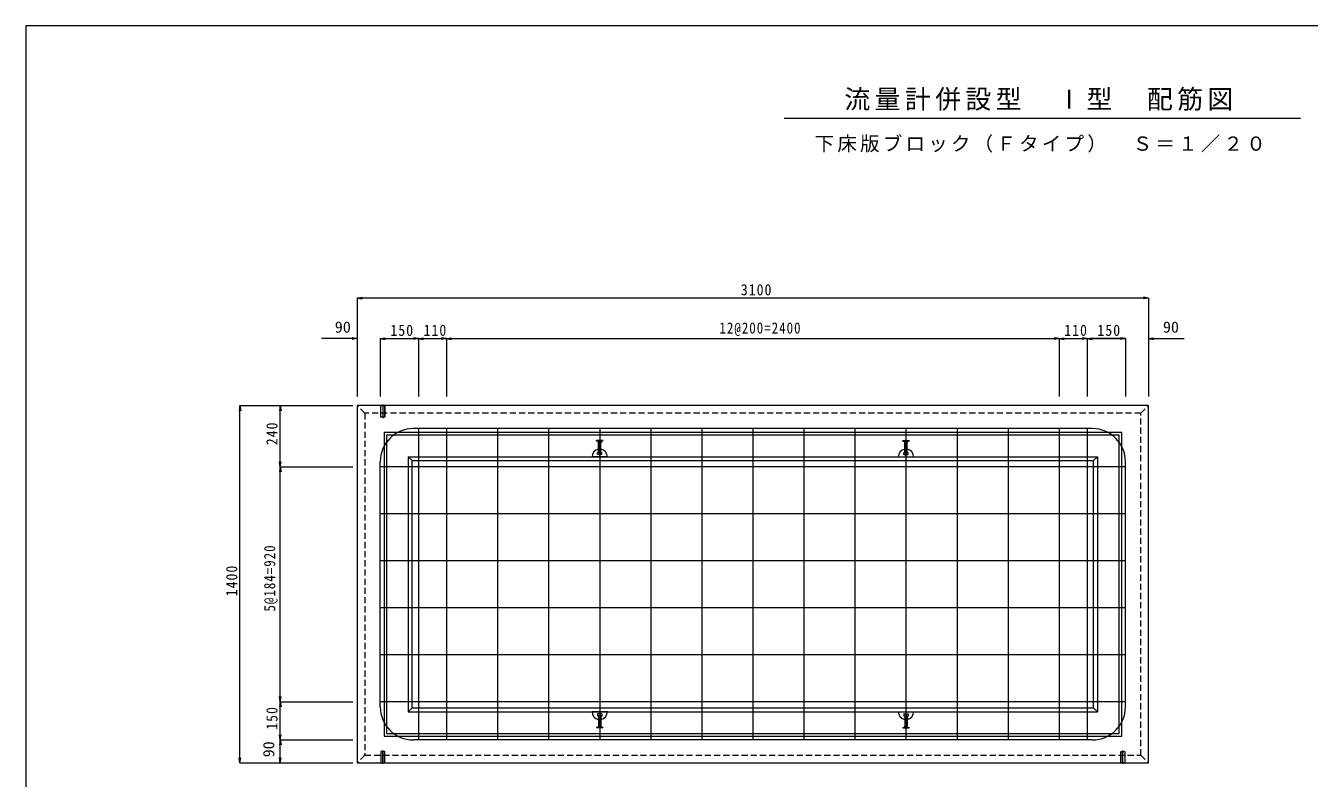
# Model space of a CAD drawing. Units: millimetres, scale not verified. Extents: x -3978 to 3978, y -2819 to 2819.
# Drawn here: x -3978 to 1051, y -131 to 2819 of the extents above; entities that cross this region are included whole.
import ezdxf
from ezdxf.enums import TextEntityAlignment as Align

# ---------------------------------------------------------------- set-up
doc = ezdxf.new("R2010")
doc.units = ezdxf.units.MM
doc.header["$LTSCALE"] = 20
doc.linetypes.add('DASHED1', pattern=[1.8, 1.2, -0.6])
for name, color, linetype, lineweight in [('0-0_図面枠', 4, 'Continuous', 9), ('0-1_製品図', 3, 'Continuous', 9), ('0-3_鉄筋', 2, 'Continuous', 9), ('0-6_寸法', 4, 'Continuous', 9), ('1-0', 7, 'Continuous', 9)]:
    doc.layers.add(name, color=color, linetype=linetype, lineweight=lineweight)
doc.styles.add('ＭＳ ゴシック', font='')
doc.styles.get('ＭＳ ゴシック').set_extended_font_data('MS Gothic')

msp = doc.modelspace()

# ---------------------------------------------------------------- linework, layer by layer
at = {"layer": '0-0_図面枠', "color": 7, "linetype": 'DASHED1'}
for p, q in [((-2649.56, 1299.72), (-2679.56, 1329.72)), ((-2649.56, 1299.72), (-2649.56, -40.28)), ((390.44, 1299.72), (-2649.56, 1299.72)), ((-2649.56, -40.28), (-2679.56, -70.28)), ((-2649.56, -40.28), (390.44, -40.28)), ((390.44, -40.28), (420.44, -70.28))]:
    msp.add_line(p, q, dxfattribs=at)
at = {"layer": '0-0_図面枠'}
for p, q in [((-2586.46, 1284.72), (-2586.46, 1329.72)), ((-2579.56, 1333.67), (-2579.56, 1280.78)), ((-2572.66, 1329.72), (-2572.66, 1284.72)), ((-2586.46, 1284.72), (-2587.56, 1285.82)), ((-2572.66, 1284.72), (-2586.46, 1284.72)), ((-2571.56, 1285.82), (-2572.66, 1284.72)), ((-1717.06, 1192.72), (-1742.06, 1192.72)), ((-1742.06, 1190.72), (-1742.06, 1192.72)), ((-1717.06, 1190.72), (-1742.06, 1190.72)), ((-1734.56, 1148.22), (-1734.56, 1185.72)), ((-1724.56, 1148.22), (-1724.56, 1185.72)), ((-1717.06, 1190.72), (-1717.06, 1192.72)), ((-542.06, 1192.72), (-517.06, 1192.72)), ((-542.06, 1190.72), (-542.06, 1192.72)), ((-542.06, 1190.72), (-517.06, 1190.72)), ((-534.56, 1148.22), (-534.56, 1185.72)), ((-524.56, 1148.22), (-524.56, 1185.72)), ((-517.06, 1190.72), (-517.06, 1192.72)), ((-2464.11, 1114.27), (-2479.56, 1129.72)), ((-1699.56, 1129.72), (-1759.56, 1129.72)), ((-1734.56, 1148.22), (-1738.56, 1145.22)), ((-1720.56, 1145.22), (-1738.56, 1145.22)), ((-1738.56, 1137.72), (-1738.56, 1145.22)), ((-1720.56, 1137.72), (-1738.56, 1137.72)), ((-1724.56, 1148.22), (-1734.56, 1148.22)), ((-1724.56, 1148.22), (-1720.56, 1145.22)), ((-1720.56, 1137.72), (-1720.56, 1145.22)), ((-559.56, 1129.72), (-499.56, 1129.72)), ((-534.56, 1148.22), (-538.56, 1145.22)), ((-538.56, 1137.72), (-538.56, 1145.22)), ((-538.56, 1145.22), (-520.56, 1145.22)), ((-538.56, 1137.72), (-520.56, 1137.72)), ((-534.56, 1148.22), (-524.56, 1148.22)), ((-524.56, 1148.22), (-520.56, 1145.22)), ((-520.56, 1137.72), (-520.56, 1145.22)), ((214.99, 1124.27), (220.44, 1129.72)), ((-2464.11, 145.17), (-2479.56, 129.72)), ((-1699.56, 129.72), (-1759.56, 129.72)), ((-1738.56, 121.72), (-1738.56, 114.22)), ((-1720.56, 121.72), (-1738.56, 121.72)), ((-1720.56, 114.22), (-1738.56, 114.22)), ((-1734.56, 111.22), (-1738.56, 114.22)), ((-1724.56, 111.22), (-1734.56, 111.22)), ((-1734.56, 111.22), (-1734.56, 73.72)), ((-1724.56, 111.22), (-1720.56, 114.22)), ((-1724.56, 111.22), (-1724.56, 73.72)), ((-1720.56, 121.72), (-1720.56, 114.22)), ((-559.56, 129.72), (-499.56, 129.72)), ((-538.56, 121.72), (-538.56, 114.22)), ((-538.56, 121.72), (-520.56, 121.72)), ((-538.56, 114.22), (-520.56, 114.22)), ((-534.56, 111.22), (-538.56, 114.22)), ((-534.56, 111.22), (-534.56, 73.72)), ((-534.56, 111.22), (-524.56, 111.22)), ((-524.56, 111.22), (-520.56, 114.22)), ((-524.56, 111.22), (-524.56, 73.72)), ((-520.56, 121.72), (-520.56, 114.22)), ((214.99, 135.17), (220.44, 129.72)), ((-1742.06, 68.72), (-1742.06, 66.72)), ((-1717.06, 68.72), (-1742.06, 68.72)), ((-1717.06, 66.72), (-1742.06, 66.72)), ((-1717.06, 68.72), (-1717.06, 66.72)), ((-542.06, 68.72), (-542.06, 66.72)), ((-542.06, 68.72), (-517.06, 68.72)), ((-542.06, 66.72), (-517.06, 66.72)), ((-517.06, 68.72), (-517.06, 66.72)), ((-2586.46, -25.28), (-2587.56, -26.38)), ((-2586.46, -25.28), (-2586.46, -70.28)), ((-2572.66, -25.28), (-2586.46, -25.28)), ((-2579.56, -74.22), (-2579.56, -21.33)), ((-2572.66, -70.28), (-2572.66, -25.28)), ((-2571.56, -26.38), (-2572.66, -25.28)), ((312.44, -26.38), (313.54, -25.28)), ((313.54, -70.28), (313.54, -25.28)), ((313.54, -25.28), (327.34, -25.28)), ((320.44, -74.22), (320.44, -21.33)), ((327.34, -25.28), (327.34, -70.28)), ((327.34, -25.28), (328.44, -26.38))]:
    msp.add_line(p, q, dxfattribs=at)
at = {"layer": '0-0_図面枠', "color": 3}
msp.add_lwpolyline([(-2679.56, -70.28), (420.44, -70.28), (420.44, 1329.72), (-2679.56, 1329.72)], close=True, dxfattribs=at)
at = {"layer": '0-0_図面枠'}
for points in [[(-2587.56, 1285.82), (-2587.56, 1329.72), (-2571.56, 1329.72), (-2571.56, 1285.82)], [(-2587.56, -26.38), (-2587.56, -70.28), (-2571.56, -70.28), (-2571.56, -26.38)], [(328.44, -26.38), (328.44, -70.28), (312.44, -70.28), (312.44, -26.38)]]:
    msp.add_lwpolyline(points, dxfattribs=at)
at = {"layer": '0-0_図面枠', "color": 7, "linetype": 'DASHED1'}
msp.add_lwpolyline([(390.44, -40.28), (390.44, 1299.72), (420.44, 1329.72)], dxfattribs=at)
at = {"layer": '0-0_図面枠'}
for points in [[(315.44, 1224.72), (-2574.56, 1224.72), (-2574.56, 34.72), (315.44, 34.72)], [(305.44, 1214.72), (-2564.56, 1214.72), (-2564.56, 44.72), (305.44, 44.72)]]:
    msp.add_lwpolyline(points, close=True, dxfattribs=at)
for centre, radius, start, end in [((-1729.56, 1129.72), 30, 99.59407, 180), ((-1739.56, 1185.72), 5, 0, 90), ((-1719.56, 1185.72), 5, 90, 180), ((-1729.56, 1129.72), 30, 0, 80.40593), ((-529.56, 1129.72), 30, 99.59407, 180), ((-539.56, 1185.72), 5, 0, 90), ((-519.56, 1185.72), 5, 90, 180), ((-529.56, 1129.72), 30, 0, 80.40593), ((-1729.56, 129.72), 30, 180, 260.40593), ((-1729.56, 129.72), 30, 279.59407, 0), ((-529.56, 129.72), 30, 180, 260.40593), ((-529.56, 129.72), 30, 279.59407, 360), ((-1739.56, 73.72), 5, 270, 0), ((-1719.56, 73.72), 5, 180, 270), ((-539.56, 73.72), 5, 270, 0), ((-519.56, 73.72), 5, 180, 270)]:
    msp.add_arc(centre, radius, start, end, dxfattribs=at)
at = {"layer": '0-1_製品図'}
for p, q in [((-2479.56, 1129.72), (-2479.56, 129.72)), ((-2479.56, 1129.72), (220.44, 1129.72)), ((-2464.11, 1114.27), (204.99, 1114.27)), ((220.44, 1129.72), (220.44, 129.72)), ((-2479.56, 129.72), (-2464.11, 145.17)), ((-2479.56, 129.72), (220.44, 129.72)), ((-2464.11, 145.17), (204.99, 145.17)), ((220.44, 129.72), (204.99, 145.17))]:
    msp.add_line(p, q, dxfattribs=at)
for points in [[(-2464.11, 145.17), (-2464.11, 1114.27), (-2479.56, 1129.72)], [(204.99, 145.17), (204.99, 1114.27), (220.44, 1129.72)]]:
    msp.add_lwpolyline(points, dxfattribs=at)
at = {"layer": '0-3_鉄筋'}
for p, q in [((200.44, 1239.72), (-2459.56, 1239.72)), ((-2439.56, 1239.72), (-2439.56, 19.72)), ((-2329.56, 1239.72), (-2329.56, 19.72)), ((-2129.56, 1239.72), (-2129.56, 19.72)), ((-1929.56, 1239.72), (-1929.56, 19.72)), ((-1729.56, 1239.72), (-1729.56, 19.72)), ((-1529.56, 1239.72), (-1529.56, 19.72)), ((-1329.56, 1239.72), (-1329.56, 19.72)), ((-1129.56, 1239.72), (-1129.56, 19.72)), ((-929.56, 1239.72), (-929.56, 19.72)), ((-729.56, 1239.72), (-729.56, 19.72)), ((-529.56, 1239.72), (-529.56, 19.72)), ((-329.56, 1239.72), (-329.56, 19.72)), ((-129.56, 1239.72), (-129.56, 19.72)), ((70.44, 1239.72), (70.44, 19.72)), ((180.44, 1239.72), (180.44, 19.72)), ((-2589.56, 149.72), (-2589.56, 1109.72)), ((330.44, 149.72), (330.44, 1109.72)), ((330.44, 1089.72), (-2589.56, 1089.72)), ((330.44, 905.72), (-2589.56, 905.72)), ((251.05, 721.72), (-2589.56, 721.72)), ((330.44, 721.72), (132.1, 721.72)), ((273.1, 537.72), (-2589.56, 537.72)), ((330.44, 537.72), (132.1, 537.72)), ((330.44, 353.72), (-2589.56, 353.72)), ((330.44, 169.72), (-2589.56, 169.72)), ((200.44, 19.72), (-2459.56, 19.72))]:
    msp.add_line(p, q, dxfattribs=at)
for centre, start, end in [((-2459.56, 1109.72), 90, 180), ((200.44, 1109.72), 0, 90), ((-2459.56, 149.72), 180, 270), ((200.44, 149.72), 270, 0)]:
    msp.add_arc(centre, 130, start, end, dxfattribs=at)
at = {"layer": '0-6_寸法'}
for p, q in [((-2679.56, 1751.28), (-2659.87, 1754.75)), ((420.44, 1751.28), (-2679.56, 1751.28)), ((-2679.56, 1751.28), (-2659.87, 1747.81)), ((-2679.56, 1751.28), (-2679.56, 1592.46)), ((420.44, 1751.28), (400.74, 1754.75)), ((420.44, 1751.28), (400.74, 1747.81)), ((420.44, 1751.28), (420.44, 1592.46)), ((-2679.56, 1592.46), (-2819.56, 1592.46)), ((-2679.56, 1592.46), (-2699.26, 1595.94)), ((-2679.56, 1592.46), (-2699.26, 1588.99)), ((-2679.56, 1592.46), (-2679.56, 1365.58)), ((-2589.56, 1592.46), (-2569.87, 1595.94)), ((-2589.56, 1592.46), (-2569.87, 1595.94)), ((-2589.56, 1592.46), (-2449.56, 1592.46)), ((-2589.56, 1592.46), (-2569.87, 1588.99)), ((-2589.56, 1592.46), (-2589.56, 1365.58)), ((-2589.56, 1592.46), (-2439.56, 1592.46)), ((-2589.56, 1592.46), (-2569.87, 1588.99)), ((-2439.56, 1592.46), (-2459.26, 1595.94)), ((-2439.56, 1592.46), (-2459.26, 1588.99)), ((-2439.56, 1592.46), (-2419.87, 1595.94)), ((-2439.56, 1592.46), (-2439.56, 1365.58)), ((-2439.56, 1592.46), (-2329.56, 1592.46)), ((-2439.56, 1592.46), (-2419.87, 1588.99)), ((-2329.56, 1592.46), (-2349.26, 1595.94)), ((-2329.56, 1592.46), (-2349.26, 1588.99)), ((-2329.56, 1592.46), (-2309.87, 1595.94)), ((-2329.56, 1592.46), (-2329.56, 1365.58)), ((-2329.56, 1592.46), (70.44, 1592.46)), ((-2329.56, 1592.46), (-2309.87, 1588.99)), ((70.44, 1592.46), (50.74, 1595.94)), ((70.44, 1592.46), (50.74, 1588.99)), ((70.44, 1592.46), (90.13, 1595.94)), ((70.44, 1592.46), (70.44, 1365.58)), ((70.44, 1592.46), (180.44, 1592.46)), ((70.44, 1592.46), (90.13, 1588.99)), ((180.44, 1592.46), (160.74, 1595.94)), ((180.44, 1592.46), (160.74, 1588.99)), ((180.44, 1592.46), (200.13, 1595.94)), ((180.44, 1592.46), (180.44, 1365.58)), ((180.44, 1592.46), (330.44, 1592.46)), ((180.44, 1592.46), (200.13, 1588.99)), ((330.44, 1592.46), (190.44, 1592.46)), ((330.44, 1592.46), (310.74, 1595.94)), ((330.44, 1592.46), (310.74, 1595.94)), ((330.44, 1592.46), (310.74, 1588.99)), ((330.44, 1592.46), (310.74, 1588.99)), ((330.44, 1592.46), (330.44, 1365.58)), ((420.44, 1592.46), (440.13, 1595.94)), ((420.44, 1592.46), (560.44, 1592.46)), ((420.44, 1592.46), (440.13, 1588.99)), ((420.44, 1592.46), (420.44, 1365.58)), ((-3138.77, 1329.72), (-3142.24, 1310.03)), ((-3138.77, -70.28), (-3138.77, 1329.72)), ((-3138.77, 1329.72), (-3135.3, 1310.03)), ((-3138.77, 1329.72), (-2981.17, 1329.72)), ((-3138.77, 1329.72), (-2696.18, 1329.72)), ((-2981.17, 1329.72), (-2984.65, 1310.03)), ((-2981.17, 1089.72), (-2981.17, 1329.72)), ((-2981.17, 1329.72), (-2977.7, 1310.03)), ((-1729.56, 1129.72), (-1729.56, 1192.72)), ((-529.56, 1129.72), (-529.56, 1192.72)), ((-2981.17, 1089.72), (-2984.65, 1109.42)), ((-2981.17, 1089.72), (-2977.7, 1109.42)), ((-2981.17, 1089.72), (-2984.65, 1070.03)), ((-2981.17, 169.72), (-2981.17, 1089.72)), ((-2981.17, 1089.72), (-2977.7, 1070.03)), ((-2981.17, 1089.72), (-2696.18, 1089.72)), ((-2981.17, 169.72), (-2984.65, 189.42)), ((-2981.17, 169.72), (-2984.65, 150.03)), ((-2981.17, 169.72), (-2977.7, 189.42)), ((-2981.17, 19.72), (-2981.17, 169.72)), ((-2981.17, 169.72), (-2977.7, 150.03)), ((-2981.17, 169.72), (-2696.18, 169.72)), ((-1729.56, 129.72), (-1729.56, 66.72)), ((-529.56, 129.72), (-529.56, 66.72)), ((-2981.17, 19.72), (-2984.65, 39.42)), ((-2981.17, 19.72), (-2984.65, 0.03)), ((-2981.17, 19.72), (-2977.7, 39.42)), ((-2981.17, -70.28), (-2981.17, 19.72)), ((-2981.17, 19.72), (-2977.7, 0.03)), ((-2981.17, 19.72), (-2696.18, 19.72)), ((-3138.77, -70.28), (-3142.24, -50.58)), ((-3138.77, -70.28), (-3135.3, -50.58)), ((-3138.77, -70.28), (-2981.17, -70.28)), ((-3138.77, -70.28), (-2696.18, -70.28)), ((-2981.17, -70.28), (-2984.65, -50.58)), ((-2981.17, -70.28), (-2977.7, -50.58))]:
    msp.add_line(p, q, dxfattribs=at)
at = {"layer": '1-0', "color": 5}
for p, q in [((-3978.45, 2818.65), (-3978.45, -2818.65)), ((3978.45, 2818.65), (-3978.45, 2818.65))]:
    msp.add_line(p, q, dxfattribs=at)
at = {"layer": '1-0'}
msp.add_line((-1006.29, 2455.59), (1016.54, 2455.59), dxfattribs=at)

# ---------------------------------------------------------------- texts
at = {"layer": '0-6_寸法', "color": 7, "style": 'ＭＳ ゴシック', "width": 1.05}
for p in [(-2767.37, 1602.46), (477.07, 1602.46)]:
    msp.add_text('90', height=43.99, dxfattribs=at).set_placement(p, align=Align.BOTTOM_LEFT)
msp.add_text('90', height=43.99, rotation=90, dxfattribs=at).set_placement((-2991.17, -48.28), align=Align.BOTTOM_LEFT)
at = {"layer": '0-6_寸法', "color": 7, "char_height": 43.99, "attachment_point": 7, "style": 'ＭＳ ゴシック'}
for s, insert in [('\\T1.15;\\W0.9;3100', (-1176.56, 1761.28)), ('\\T1.15;\\W0.9;150', (-2549.56, 1602.46)), ('\\T1.15;\\W0.9;110', (-2419.56, 1602.46)), ('\\T1.15;\\W0.85;12@200=2400', (-1260.56, 1602.46)), ('\\T1.15;\\W0.9;110', (90.44, 1602.46)), ('\\T1.15;\\W0.9;150', (220.44, 1602.46))]:
    msp.add_mtext(s, dxfattribs=dict(at, insert=insert))
at = {"layer": '0-6_寸法', "color": 7, "char_height": 43.99, "attachment_point": 7, "rotation": 90, "style": 'ＭＳ ゴシック'}
for s, insert in [('\\T1.15;\\W0.9;240', (-2991.17, 1174.72)), ('\\T1.15;\\W0.85;5@184=920', (-2991.17, 522.72)), ('\\T1.15;\\W0.9;1400', (-3148.77, 582.72)), ('\\T1.15;\\W0.9;150', (-2991.17, 59.72))]:
    msp.add_mtext(s, dxfattribs=dict(at, insert=insert))
at = {"layer": '1-0', "attachment_point": 7, "style": 'ＭＳ ゴシック'}
for s, insert, char_height in [('\\T1.17;流量計併設型\u3000Ⅰ型\u3000配筋図', (-771.07, 2484.86), 74.29), ('\\T1.17;下床版ブロック（Ｆタイプ）\u3000Ｓ＝１／２０', (-887.15, 2321.29), 55.76)]:
    msp.add_mtext(s, dxfattribs=dict(at, insert=insert, char_height=char_height))

doc.saveas('drawing.dxf')
